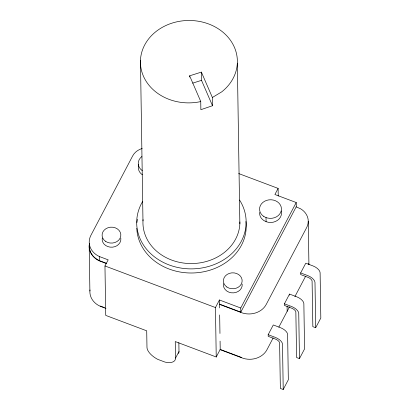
<?xml version="1.0" encoding="UTF-8"?>
<svg xmlns="http://www.w3.org/2000/svg" width="410" height="410" viewBox="0 0 410 410"><rect width="100%" height="100%" fill="white"/><g stroke="black" fill="none" stroke-linecap="round" stroke-linejoin="round"><path stroke-width="0.61" d="M120.863 238.389C121.278 242.207 118.372 245.559 114.872 246.682A9.384 7.974 -0.9 0 1 102.269 238.02M178.852 342.601L178.996 351.519L175.516 358.13A15.641 7.477 27.7 0 1 165.066 362.107L157.676 359.329A15.641 7.477 27.7 0 1 146.975 347.383L146.713 330.819L105.739 315.398L104.96 265.957L108.173 259.853L99.609 256.629A19.408 16.492 -0.9 0 1 90.912 235.314L132.681 155.892A16.072 13.663 -0.9 0 1 142.208 148.492M175.516 358.13L175.254 341.566L216.229 356.992L215.455 307.551L219.437 299.982L240.747 308.007L240.813 312.128L219.499 304.102M238.702 173.563L278.118 188.405L274.91 194.509L296.22 202.53L296.286 206.65L240.813 312.128M240.747 308.007L296.22 202.53M216.229 356.992L220.211 349.422L220.083 341.125M268.171 334.688L273.285 324.961L280.419 327.646A7.821 3.736 27.7 0 1 287.62 334.452L288.332 379.773L283.218 389.5L280.363 388.424L279.605 342.765A4.684 2.24 27.7 0 0 275.889 339.255L268.196 336.333L268.171 334.688L275.305 337.374A7.821 3.736 27.7 0 1 282.505 344.18L283.218 389.5M284.412 303.805L289.527 294.078L296.661 296.768A7.821 3.736 27.7 0 1 303.861 303.574L304.574 348.895L299.459 358.617L296.604 357.546L295.846 311.887A4.684 2.24 27.7 0 0 292.13 308.376L284.438 305.455L284.412 303.805L291.546 306.49A7.821 3.736 27.7 0 1 298.746 313.301L299.459 358.617M300.653 272.927L305.768 263.199L312.907 265.885A7.821 3.736 27.7 0 1 320.107 272.691L320.815 318.011L315.7 327.739L312.845 326.662L312.087 281.004A4.684 2.24 27.7 0 0 308.371 277.493L300.679 274.572L300.653 272.927L307.787 275.612A7.821 3.736 27.7 0 1 314.988 282.418L315.7 327.739M273.188 337.881L266.941 349.756A18.829 16.005 -0.9 0 1 241.408 357.663L220.098 349.643M278.836 327.134L289.542 306.777M294.898 296.599L305.604 276.248M212.375 97.488L221.754 91.835A48.482 41.205 -0.9 0 0 211.15 24.979A48.482 41.205 -0.9 0 0 140.809 56.631A48.482 41.205 -0.9 0 0 199.526 101.834L200.741 101.449L189.64 75.819L201.387 72.104L212.375 97.488L212.508 105.729L200.869 109.69L200.741 101.449M192.705 83.133L201.515 80.345L201.387 72.104M296.169 206.871L300.581 208.772A18.004 15.303 -0.9 0 1 306.675 227.535L266.228 304.435A18.829 16.005 -0.9 0 1 240.696 312.343L219.386 304.322M89.559 243.396A19.408 16.492 -0.9 0 0 99.676 260.75L106.523 263.328M106.41 263.548L99.558 260.965A19.408 16.492 -0.9 0 1 89.441 243.617M104.96 265.957L215.455 307.551M220.211 349.422L241.526 357.448M100.388 306.07L104.381 307.572M105.98 308.438L100.271 306.285A19.408 16.492 -0.9 0 1 89.985 289.967M281.214 210.981A10.947 9.302 -0.9 0 1 277.544 220.319A10.947 9.302 -0.9 0 1 266.09 221.692L263.656 220.426L261.693 218.668A10.947 9.302 -0.9 0 1 259.668 212.354M201.515 80.345L212.508 105.729M308.248 221.374L308.93 264.783M289.527 294.078L289.542 295.18M287.087 306.357L287.164 311.303M278.118 188.405L278.236 196.011M266.023 217.572L266.09 221.692M237.334 63.145L239.855 223.824M219.437 299.982L219.56 307.93M219.668 314.957L219.96 333.463M189.64 75.819L189.661 77.09M140.456 60.214L142.977 220.898M138.303 164.389L138.37 168.51A10.947 9.302 -0.9 0 0 142.347 174.757M99.609 256.629L99.676 260.75M89.185 245.682L89.892 290.997M142.285 170.642A10.947 9.302 -0.9 0 1 141.891 156.497M242.172 284.058A9.384 7.974 -0.9 0 1 236.18 292.351A9.384 7.974 -0.9 0 1 225.233 289.619L224.07 287.789A9.384 7.974 -0.9 0 1 223.573 283.684M239.583 200.049A54.735 46.52 -0.9 0 1 192.013 268.878A54.735 46.52 -0.9 0 1 142.7 201.366M245.933 221.487A54.735 46.52 -0.9 0 1 195.206 272.875A54.735 46.52 -0.9 0 1 136.781 228.288M136.976 222.497A54.735 46.52 -0.9 0 1 137.442 219.329M239.896 221.933A48.482 41.205 -0.9 0 1 189.82 263.548A48.482 41.205 -0.9 0 1 143.064 219.637M178.996 351.519A15.641 7.477 27.7 0 1 178.54 353.471M308.602 263.548A18.004 15.303 -0.9 0 1 308.807 264.588M226.853 287.005A9.384 7.974 -0.9 0 0 242.038 282.018A9.384 7.974 -0.9 0 0 229.431 273.352A9.384 7.974 -0.9 0 0 226.853 287.005M105.544 241.336A9.384 7.974 -0.9 0 0 120.73 236.35A9.384 7.974 -0.9 0 0 108.127 227.688A9.384 7.974 -0.9 0 0 105.544 241.336M263.589 216.306A10.947 9.302 -0.9 0 0 281.306 210.489A10.947 9.302 -0.9 0 0 266.603 200.382A10.947 9.302 -0.9 0 0 263.589 216.306"/></g></svg>
